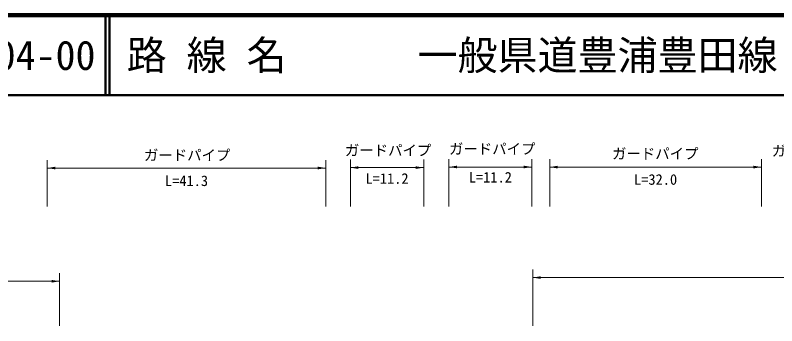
# Model space of a CAD drawing. Units: millimetres, scale not verified. Extents: x 40000 to 680000, y 20000 to 380000.
# Drawn here: x 166455 to 261635, y 341214 to 380000 of the extents above; entities that cross this region are included whole.
import ezdxf
from ezdxf.enums import TextEntityAlignment as Align

# ---------------------------------------------------------------- set-up
doc = ezdxf.new("R2010")
doc.units = ezdxf.units.MM
doc.header["$LTSCALE"] = 1000
for name, color, linetype, lineweight in [('M-STR-HTXT', 7, 'Continuous', 13), ('M-TTL', 2, 'Continuous', 140), ('M-TTL-LINE', 7, 'Continuous', 50)]:
    doc.layers.add(name, color=color, linetype=linetype, lineweight=lineweight)
doc.layers.add('M-TTL-TXT', color=7, linetype='Continuous')
doc.styles.add('ＭＳ ゴシック', font='')
doc.styles.get('ＭＳ ゴシック').set_extended_font_data('MS Gothic')

# ---------------------------------------------------------------- blocks, each defined once
blk = doc.blocks.new('filled_arrow')
at = {"color": 0, "linetype": 'Continuous', "lineweight": -2}
blk.add_solid([(7.5, 1.25), (0, 0), (7.5, -1.25)], dxfattribs=at)

msp = doc.modelspace()

# ---------------------------------------------------------------- linework, layer by layer
at = {"layer": 'M-STR-HTXT'}
for p, q in [((170466, 356101), (170466, 361915)), ((205264, 356101), (205264, 361915)), ((208340, 356101), (208340, 361969)), ((217504, 356101), (217504, 361969)), ((220665, 356101), (220665, 362042)), ((231005, 356101), (231005, 362042)), ((233255, 356101), (233255, 362032)), ((259724, 356101), (259724, 362032)), ((170466, 360915), (205264, 360915)), ((208340, 360969), (217504, 360969)), ((220665, 361042), (231005, 361042)), ((233255, 361032), (259724, 361032)), ((172008, 341214), (172008, 347769)), ((231140, 341214), (231140, 348232)), ((131968, 346769), (172008, 346769)), ((231140, 347232), (305221, 347232))]:
    msp.add_line(p, q, dxfattribs=at)
at = {"layer": 'M-TTL'}
msp.add_line((680000, 380000), (40000, 380000), dxfattribs=at)
at = {"layer": 'M-TTL-LINE'}
for p, q in [((177750, 380000), (177750, 370000)), ((178250, 380000), (178250, 370000)), ((40000, 370000), (680000, 370000))]:
    msp.add_line(p, q, dxfattribs=at)

# ---------------------------------------------------------------- block references
at = {"layer": 'M-STR-HTXT', "xscale": 133, "yscale": 133}
for p in [(170466, 360915), (208340, 360969), (220665, 361042), (233255, 361032), (231140, 347232)]:
    msp.add_blockref('filled_arrow', p, dxfattribs=at)
at = {"layer": 'M-STR-HTXT', "xscale": 133, "yscale": 133, "rotation": 180}
for p in [(205264, 360915), (217504, 360969), (231005, 361042), (259724, 361032), (172008, 346769)]:
    msp.add_blockref('filled_arrow', p, dxfattribs=at)

# ---------------------------------------------------------------- texts
at = {"layer": 'M-STR-HTXT', "style": 'ＭＳ ゴシック'}
for p in [(207656, 363124), (220664, 363304), (261004, 363064), (182541, 362525), (241044, 362705)]:
    msp.add_text('ガードパイプ', height=1320, dxfattribs=at).set_placement(p, align=Align.MIDDLE_LEFT)
for s, p in [('L=41.3', (187865, 358269)), ('L=11.2', (212922, 358549)), ('L=11.2', (225835, 358709)), ('L=32.0', (246490, 358429))]:
    msp.add_text(s, height=1320, dxfattribs=at).set_placement(p, align=Align.BOTTOM_CENTER)
at = {"layer": 'M-TTL-TXT', "style": 'ＭＳ ゴシック'}
for s, p in [('路 線 名', (180380, 375000)), ('一般県道豊浦豊田線', (216734, 375000)), ('004-00', (161521, 375000))]:
    msp.add_text(s, height=3666, dxfattribs=at).set_placement(p, align=Align.MIDDLE_LEFT)

doc.saveas('drawing.dxf')
